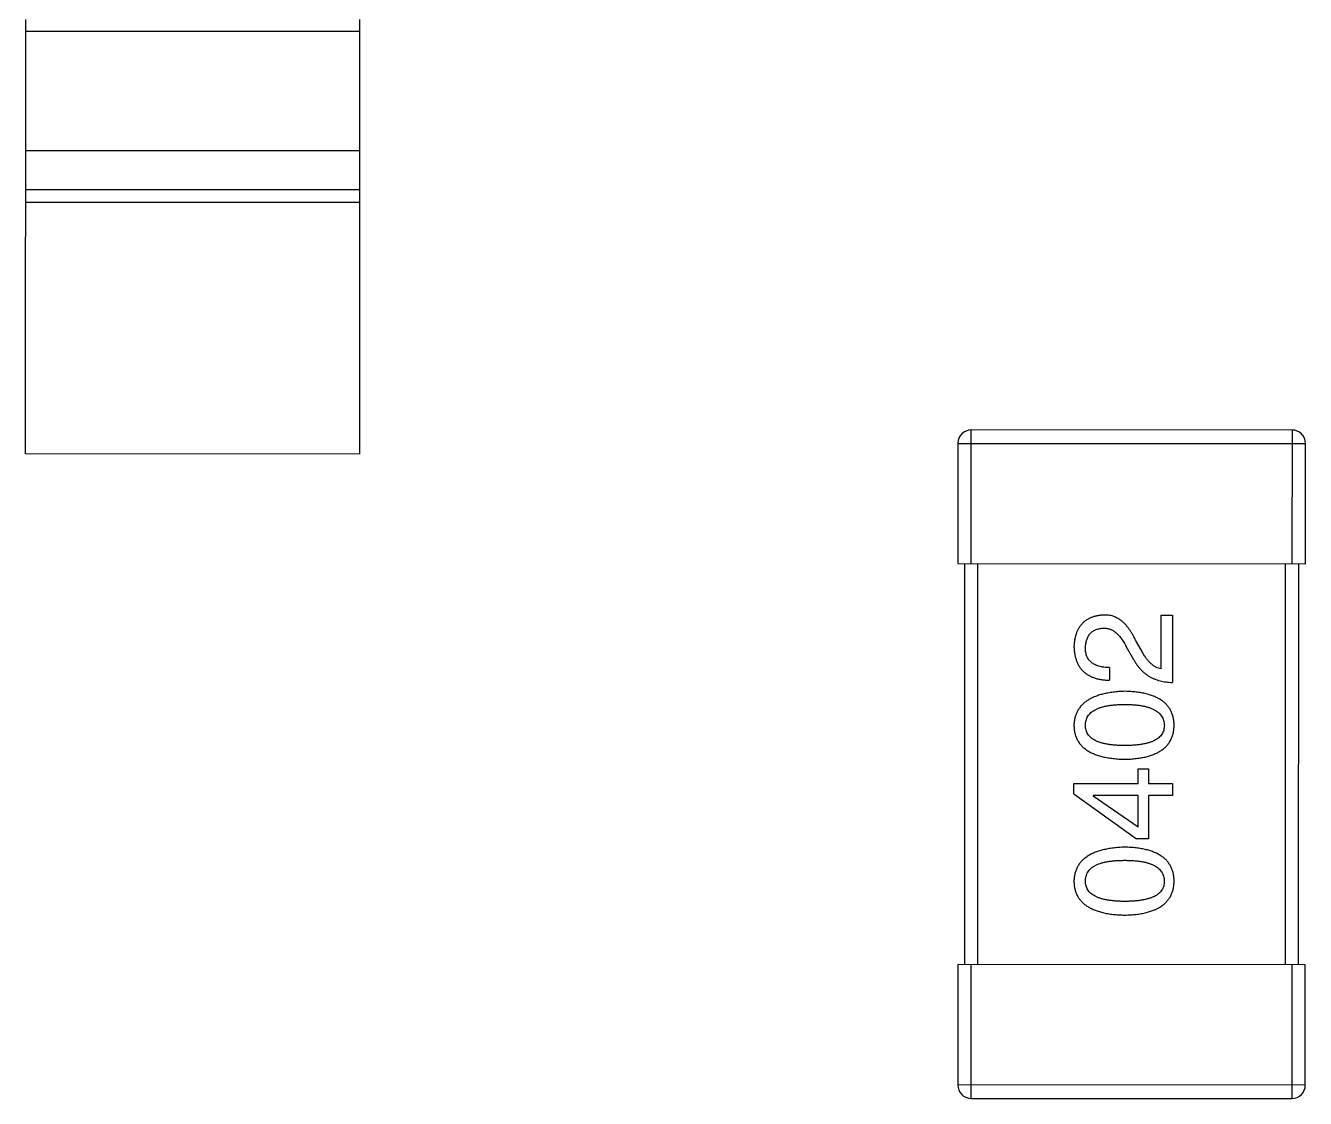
# Model space of a CAD drawing. Header units: millimetres. Extents: x 453.6 to 545.9, y 214.7 to 294.3.
# Drawn here: x 495.905 to 497.82, y 273.679 to 275.284 of the extents above; entities that cross this region are included whole.
import ezdxf

# ---------------------------------------------------------------- set-up
doc = ezdxf.new("R2010")
doc.units = ezdxf.units.MM
doc.header["$LTSCALE"] = 30.734
doc.layers.get('0').update_dxf_attribs({"linetype": 'CONTINUOUS'})

msp = doc.modelspace()

# ---------------------------------------------------------------- linework, layer by layer
at = {"linetype": 'Continuous'}
for p, q in [((495.9047, 274.6428), (495.9048, 275.2928)), ((496.4047, 274.6427), (496.4048, 275.2927)), ((496.4048, 275.2749), (495.9048, 275.275)), ((495.9048, 275.0967), (496.4048, 275.0966)), ((495.9048, 275.0387), (496.4048, 275.0386)), ((496.4047, 275.0188), (495.9047, 275.0189)), ((497.3195, 274.4787), (497.3196, 274.6787)), ((497.7996, 274.6786), (497.3196, 274.6787)), ((497.7996, 274.6786), (497.7995, 274.4786)), ((497.2996, 274.6587), (497.2995, 274.4787)), ((497.2996, 274.6587), (497.8196, 274.6586)), ((497.8195, 274.4786), (497.8196, 274.6586)), ((496.4047, 274.6427), (495.9047, 274.6428)), ((497.2995, 274.4787), (497.8195, 274.4786)), ((497.3095, 274.4787), (497.3094, 273.8787)), ((497.3294, 273.8787), (497.3295, 274.4787)), ((497.7895, 274.4786), (497.7894, 273.8786)), ((497.8094, 273.8786), (497.8095, 274.4786)), ((497.6036, 274.3214), (497.6036, 274.4018)), ((497.6036, 274.4018), (497.6208, 274.4018)), ((497.6208, 274.4018), (497.6208, 274.3009)), ((497.5511, 274.3551), (497.5626, 274.3354)), ((497.5757, 274.346), (497.5667, 274.3616)), ((497.5265, 274.3231), (497.5265, 274.3042)), ((497.5691, 274.1498), (497.5691, 274.1719)), ((497.5691, 274.1719), (497.5847, 274.1719)), ((497.5847, 274.1719), (497.5847, 274.1498)), ((497.4732, 274.1342), (497.4732, 274.1498)), ((497.4732, 274.1498), (497.5691, 274.1498)), ((497.4732, 274.1342), (497.5666, 274.067)), ((497.5847, 274.1498), (497.6207, 274.1498)), ((497.6207, 274.1498), (497.6207, 274.1317)), ((497.5019, 274.1317), (497.5019, 274.1309)), ((497.5691, 274.1317), (497.5019, 274.1317)), ((497.5691, 274.0842), (497.5019, 274.1309)), ((497.5691, 274.0842), (497.5691, 274.1317)), ((497.5847, 274.1317), (497.5847, 274.067)), ((497.6207, 274.1317), (497.5847, 274.1317)), ((497.5847, 274.067), (497.5666, 274.067)), ((497.2994, 273.8787), (497.2994, 273.6987)), ((497.8194, 273.8786), (497.2994, 273.8787)), ((497.3194, 273.6787), (497.3194, 273.8787)), ((497.7994, 273.8786), (497.7994, 273.6786)), ((497.8194, 273.6986), (497.8194, 273.8786)), ((497.8194, 273.6986), (497.2994, 273.6987)), ((497.3194, 273.6787), (497.7994, 273.6786))]:
    msp.add_line(p, q, dxfattribs=at)
for centre, start, end in [((497.3196, 274.6587), 89.9899, 179.9899), ((497.7996, 274.6586), 359.9899, 89.9899), ((497.3194, 273.6987), 179.9899, 269.9899), ((497.7994, 273.6986), 269.9899, 359.9899)]:
    msp.add_arc(centre, 0.02, start, end, dxfattribs=at)
for points, knots in [([(497.5175, 274.4018), (497.5158, 274.4016), (497.5125, 274.4014), (497.5077, 274.4006), (497.5032, 274.3995), (497.4991, 274.398), (497.4952, 274.3962), (497.4916, 274.3942), (497.4884, 274.3917), (497.4855, 274.3889), (497.4829, 274.3858), (497.4805, 274.3824), (497.4785, 274.3786), (497.4768, 274.3745), (497.4755, 274.3701), (497.4744, 274.3654), (497.4736, 274.3603), (497.4734, 274.3569), (497.4732, 274.3551)], [0, 0, 0, 0, 0.070688, 0.137741, 0.201612, 0.262778, 0.321223, 0.378455, 0.434411, 0.490146, 0.546362, 0.603392, 0.662208, 0.723401, 0.787372, 0.85442, 0.925153, 1, 1, 1, 1]), ([(497.5667, 274.3616), (497.5659, 274.3633), (497.5644, 274.3666), (497.5619, 274.3713), (497.5593, 274.3757), (497.5566, 274.3798), (497.5539, 274.3835), (497.551, 274.3869), (497.5481, 274.3899), (497.545, 274.3925), (497.5419, 274.3949), (497.5387, 274.3969), (497.5354, 274.3986), (497.532, 274.4), (497.5285, 274.4009), (497.5249, 274.4016), (497.5212, 274.4019), (497.5188, 274.4018), (497.5175, 274.4018)], [0, 0, 0, 0, 0.082731, 0.161257, 0.236138, 0.307554, 0.375712, 0.440848, 0.502916, 0.562567, 0.619798, 0.675716, 0.73039, 0.78386, 0.837315, 0.890547, 0.944917, 1, 1, 1, 1]), ([(497.4904, 274.3526), (497.4905, 274.3537), (497.4906, 274.3559), (497.491, 274.3591), (497.4916, 274.3621), (497.4923, 274.3649), (497.4933, 274.3674), (497.4945, 274.3698), (497.4958, 274.372), (497.4974, 274.374), (497.4991, 274.3757), (497.5011, 274.3772), (497.5032, 274.3786), (497.5055, 274.3797), (497.508, 274.3806), (497.5108, 274.3813), (497.5137, 274.3819), (497.5157, 274.382), (497.5167, 274.3821)], [0, 0, 0, 0, 0.076112, 0.148436, 0.216883, 0.281466, 0.34298, 0.402356, 0.459881, 0.51546, 0.571111, 0.62658, 0.683162, 0.741007, 0.801404, 0.863825, 0.930544, 1, 1, 1, 1]), ([(497.5167, 274.3821), (497.5175, 274.3822), (497.5191, 274.3822), (497.5215, 274.3821), (497.5239, 274.3817), (497.5262, 274.3811), (497.5285, 274.3802), (497.5308, 274.3791), (497.533, 274.3778), (497.5352, 274.3761), (497.5373, 274.3744), (497.5394, 274.3723), (497.5414, 274.37), (497.5435, 274.3675), (497.5454, 274.3647), (497.5474, 274.3617), (497.5493, 274.3585), (497.5505, 274.3562), (497.5511, 274.3551)], [0, 0, 0, 0, 0.052237, 0.103888, 0.155485, 0.207395, 0.259864, 0.31356, 0.369176, 0.4266, 0.486836, 0.550048, 0.61567, 0.685271, 0.75824, 0.834614, 0.915635, 1, 1, 1, 1]), ([(497.4732, 274.3551), (497.4733, 274.353), (497.4735, 274.3491), (497.4743, 274.3434), (497.4755, 274.3381), (497.4771, 274.3332), (497.479, 274.3286), (497.4814, 274.3245), (497.4841, 274.3207), (497.4873, 274.3173), (497.4909, 274.3143), (497.4948, 274.3117), (497.4991, 274.3095), (497.5039, 274.3076), (497.509, 274.3062), (497.5145, 274.3051), (497.5204, 274.3045), (497.5244, 274.3043), (497.5265, 274.3042)], [0, 0, 0, 0, 0.07282, 0.141057, 0.2062, 0.267672, 0.326735, 0.383519, 0.439188, 0.494454, 0.549628, 0.605958, 0.66397, 0.72402, 0.787502, 0.854127, 0.925065, 1, 1, 1, 1]), ([(497.5265, 274.3231), (497.525, 274.3231), (497.5222, 274.3232), (497.5181, 274.3237), (497.5143, 274.3243), (497.5108, 274.3252), (497.5075, 274.3263), (497.5046, 274.3275), (497.5019, 274.3291), (497.4995, 274.3308), (497.4973, 274.3328), (497.4955, 274.335), (497.4939, 274.3374), (497.4926, 274.34), (497.4917, 274.3429), (497.491, 274.3459), (497.4905, 274.3492), (497.4905, 274.3514), (497.4904, 274.3526)], [0, 0, 0, 0, 0.082594, 0.15978, 0.232961, 0.301462, 0.365595, 0.426678, 0.484662, 0.540809, 0.595146, 0.648401, 0.702272, 0.757102, 0.813447, 0.872233, 0.934055, 1, 1, 1, 1]), ([(497.6036, 274.3214), (497.6023, 274.3217), (497.5996, 274.3222), (497.5959, 274.3238), (497.5922, 274.326), (497.5887, 274.3288), (497.5852, 274.3322), (497.5819, 274.3363), (497.5787, 274.3409), (497.5767, 274.3443), (497.5757, 274.346)], [0, 0, 0, 0, 0.103034, 0.208166, 0.318255, 0.434664, 0.559728, 0.695394, 0.841708, 1, 1, 1, 1]), ([(497.5626, 274.3354), (497.5633, 274.334), (497.5648, 274.3313), (497.5674, 274.3275), (497.57, 274.3239), (497.5729, 274.3206), (497.5759, 274.3175), (497.5792, 274.3148), (497.5825, 274.3122), (497.5861, 274.3099), (497.5898, 274.3079), (497.5938, 274.3061), (497.5978, 274.3046), (497.6021, 274.3034), (497.6065, 274.3023), (497.6111, 274.3016), (497.6159, 274.3011), (497.6191, 274.301), (497.6208, 274.3009)], [0, 0, 0, 0, 0.065828, 0.130094, 0.192451, 0.254037, 0.313974, 0.373757, 0.433048, 0.492243, 0.551902, 0.611758, 0.672678, 0.734814, 0.798569, 0.863693, 0.930488, 1, 1, 1, 1]), ([(497.5495, 274.2877), (497.5464, 274.2875), (497.5406, 274.2873), (497.5321, 274.2864), (497.5242, 274.2852), (497.5168, 274.2837), (497.5101, 274.2818), (497.5038, 274.2795), (497.4982, 274.2769), (497.4931, 274.2739), (497.4886, 274.2705), (497.4846, 274.2668), (497.4813, 274.2627), (497.4785, 274.2582), (497.4763, 274.2534), (497.4746, 274.2482), (497.4736, 274.2426), (497.4733, 274.2388), (497.4732, 274.2369)], [0, 0, 0, 0, 0.088475, 0.171606, 0.249595, 0.322626, 0.391327, 0.455765, 0.516374, 0.573675, 0.628522, 0.681161, 0.732559, 0.783563, 0.83504, 0.887639, 0.942585, 1, 1, 1, 1]), ([(497.6232, 274.2368), (497.6231, 274.2388), (497.6229, 274.2427), (497.622, 274.2483), (497.6205, 274.2536), (497.6184, 274.2585), (497.6158, 274.263), (497.6125, 274.2671), (497.6087, 274.2709), (497.6044, 274.2743), (497.5994, 274.2773), (497.5939, 274.2799), (497.5879, 274.2821), (497.5813, 274.284), (497.5741, 274.2855), (497.5664, 274.2866), (497.5581, 274.2874), (497.5524, 274.2876), (497.5495, 274.2877)], [0, 0, 0, 0, 0.059134, 0.115603, 0.169236, 0.221572, 0.273254, 0.32474, 0.377319, 0.431815, 0.488555, 0.548609, 0.612242, 0.680182, 0.75251, 0.829782, 0.91231, 1, 1, 1, 1]), ([(497.4904, 274.2368), (497.4905, 274.2381), (497.4906, 274.2406), (497.4912, 274.2441), (497.4924, 274.2475), (497.494, 274.2505), (497.4962, 274.2533), (497.4987, 274.2559), (497.5018, 274.2582), (497.5052, 274.2603), (497.5092, 274.2621), (497.5136, 274.2637), (497.5184, 274.265), (497.5237, 274.2661), (497.5295, 274.267), (497.5358, 274.2676), (497.5425, 274.2679), (497.5471, 274.268), (497.5494, 274.268)], [0, 0, 0, 0, 0.050604, 0.098688, 0.145699, 0.191791, 0.238625, 0.286717, 0.337546, 0.391814, 0.449755, 0.512106, 0.579685, 0.652048, 0.730262, 0.814146, 0.904281, 1, 1, 1, 1]), ([(497.5494, 274.268), (497.5518, 274.268), (497.5564, 274.2679), (497.563, 274.2676), (497.5691, 274.267), (497.5748, 274.2661), (497.5801, 274.265), (497.5849, 274.2637), (497.5893, 274.2621), (497.5933, 274.2603), (497.5967, 274.2582), (497.5998, 274.2559), (497.6024, 274.2533), (497.6045, 274.2505), (497.6062, 274.2474), (497.6075, 274.2441), (497.6082, 274.2405), (497.6084, 274.2381), (497.6085, 274.2368)], [0, 0, 0, 0, 0.094834, 0.184067, 0.267029, 0.344713, 0.417334, 0.484367, 0.546941, 0.604717, 0.65953, 0.710539, 0.759381, 0.806382, 0.853027, 0.900623, 0.949121, 1, 1, 1, 1]), ([(497.4732, 274.2369), (497.4733, 274.2349), (497.4735, 274.231), (497.4744, 274.2253), (497.476, 274.2201), (497.4782, 274.2152), (497.4809, 274.2107), (497.4843, 274.2065), (497.4882, 274.2028), (497.4927, 274.1994), (497.4978, 274.1964), (497.5035, 274.1938), (497.5097, 274.1916), (497.5165, 274.1897), (497.5239, 274.1882), (497.5319, 274.1871), (497.5405, 274.1863), (497.5464, 274.1861), (497.5494, 274.186)], [0, 0, 0, 0, 0.057911, 0.113262, 0.165956, 0.217443, 0.268511, 0.319665, 0.372, 0.426129, 0.483365, 0.543779, 0.607756, 0.676562, 0.749704, 0.827713, 0.911177, 1, 1, 1, 1]), ([(497.5494, 274.2065), (497.5471, 274.2065), (497.5424, 274.2066), (497.5357, 274.2069), (497.5295, 274.2075), (497.5237, 274.2083), (497.5184, 274.2094), (497.5136, 274.2107), (497.5092, 274.2122), (497.5052, 274.214), (497.5017, 274.216), (497.4987, 274.2182), (497.4962, 274.2208), (497.494, 274.2235), (497.4924, 274.2265), (497.4912, 274.2297), (497.4906, 274.2332), (497.4905, 274.2356), (497.4904, 274.2368)], [0, 0, 0, 0, 0.096452, 0.187278, 0.271765, 0.350519, 0.423437, 0.491321, 0.554011, 0.612224, 0.666281, 0.717003, 0.764884, 0.811423, 0.856783, 0.902993, 0.950236, 1, 1, 1, 1]), ([(497.6085, 274.2368), (497.6084, 274.2356), (497.6083, 274.2332), (497.6076, 274.2297), (497.6065, 274.2265), (497.6048, 274.2235), (497.6027, 274.2207), (497.6002, 274.2182), (497.5971, 274.216), (497.5936, 274.214), (497.5897, 274.2122), (497.5853, 274.2106), (497.5804, 274.2094), (497.5751, 274.2083), (497.5694, 274.2075), (497.5631, 274.2069), (497.5564, 274.2066), (497.5518, 274.2065), (497.5494, 274.2065)], [0, 0, 0, 0, 0.049766, 0.097012, 0.143225, 0.188786, 0.235079, 0.282962, 0.333687, 0.387747, 0.445963, 0.508657, 0.576545, 0.649868, 0.72822, 0.812712, 0.903543, 1, 1, 1, 1]), ([(497.5494, 274.186), (497.5524, 274.1861), (497.5581, 274.1863), (497.5664, 274.1871), (497.5741, 274.1882), (497.5813, 274.1897), (497.5879, 274.1916), (497.5939, 274.1938), (497.5994, 274.1964), (497.6043, 274.1994), (497.6087, 274.2028), (497.6125, 274.2065), (497.6157, 274.2107), (497.6184, 274.2152), (497.6205, 274.2201), (497.622, 274.2253), (497.6229, 274.231), (497.6231, 274.2348), (497.6232, 274.2368)], [0, 0, 0, 0, 0.087693, 0.170223, 0.247496, 0.319826, 0.387768, 0.451403, 0.511459, 0.568358, 0.622671, 0.675251, 0.726739, 0.778422, 0.830759, 0.884394, 0.940865, 1, 1, 1, 1]), ([(497.5494, 274.0545), (497.5464, 274.0544), (497.5405, 274.0541), (497.5321, 274.0533), (497.5242, 274.0521), (497.5168, 274.0505), (497.51, 274.0486), (497.5038, 274.0464), (497.4982, 274.0437), (497.4931, 274.0407), (497.4886, 274.0373), (497.4846, 274.0336), (497.4812, 274.0295), (497.4784, 274.0251), (497.4763, 274.0202), (497.4746, 274.015), (497.4735, 274.0095), (497.4733, 274.0057), (497.4732, 274.0037)], [0, 0, 0, 0, 0.088475, 0.171606, 0.249595, 0.322626, 0.391327, 0.455765, 0.516374, 0.573675, 0.628522, 0.681161, 0.732559, 0.783563, 0.83504, 0.887639, 0.942585, 1, 1, 1, 1]), ([(497.6232, 274.0037), (497.6231, 274.0057), (497.6229, 274.0095), (497.622, 274.0152), (497.6204, 274.0204), (497.6184, 274.0253), (497.6157, 274.0298), (497.6125, 274.034), (497.6087, 274.0377), (497.6043, 274.0411), (497.5994, 274.0441), (497.5939, 274.0467), (497.5879, 274.049), (497.5813, 274.0508), (497.5741, 274.0523), (497.5664, 274.0534), (497.5581, 274.0542), (497.5524, 274.0544), (497.5494, 274.0545)], [0, 0, 0, 0, 0.059134, 0.115603, 0.169236, 0.221572, 0.273254, 0.32474, 0.377319, 0.431815, 0.488555, 0.548609, 0.612242, 0.680182, 0.75251, 0.829782, 0.91231, 1, 1, 1, 1]), ([(497.4904, 274.0037), (497.4904, 274.005), (497.4905, 274.0074), (497.4912, 274.011), (497.4924, 274.0143), (497.494, 274.0174), (497.4961, 274.0202), (497.4987, 274.0228), (497.5017, 274.0251), (497.5052, 274.0272), (497.5091, 274.029), (497.5135, 274.0306), (497.5184, 274.0319), (497.5237, 274.033), (497.5295, 274.0338), (497.5357, 274.0344), (497.5424, 274.0348), (497.547, 274.0348), (497.5494, 274.0348)], [0, 0, 0, 0, 0.050604, 0.098688, 0.145699, 0.191791, 0.238625, 0.286717, 0.337546, 0.391814, 0.449755, 0.512106, 0.579685, 0.652048, 0.730262, 0.814146, 0.904281, 1, 1, 1, 1]), ([(497.5494, 274.0348), (497.5518, 274.0348), (497.5563, 274.0348), (497.5629, 274.0344), (497.5691, 274.0338), (497.5748, 274.033), (497.5801, 274.0319), (497.5849, 274.0305), (497.5893, 274.029), (497.5932, 274.0271), (497.5967, 274.0251), (497.5997, 274.0227), (497.6024, 274.0202), (497.6045, 274.0174), (497.6062, 274.0143), (497.6074, 274.011), (497.6082, 274.0074), (497.6083, 274.0049), (497.6084, 274.0037)], [0, 0, 0, 0, 0.094834, 0.184067, 0.267029, 0.344713, 0.417334, 0.484367, 0.546941, 0.604717, 0.65953, 0.710539, 0.759381, 0.806382, 0.853027, 0.900623, 0.949121, 1, 1, 1, 1]), ([(497.4732, 274.0037), (497.4733, 274.0017), (497.4734, 273.9978), (497.4744, 273.9922), (497.476, 273.9869), (497.4781, 273.982), (497.4809, 273.9775), (497.4842, 273.9734), (497.4881, 273.9696), (497.4927, 273.9663), (497.4977, 273.9633), (497.5034, 273.9607), (497.5097, 273.9584), (497.5165, 273.9566), (497.5239, 273.955), (497.5319, 273.9539), (497.5404, 273.9532), (497.5463, 273.953), (497.5494, 273.9529)], [0, 0, 0, 0, 0.057911, 0.113262, 0.165956, 0.217443, 0.268511, 0.319665, 0.372, 0.426129, 0.483365, 0.543779, 0.607756, 0.676562, 0.749704, 0.827713, 0.911177, 1, 1, 1, 1]), ([(497.5494, 273.9734), (497.547, 273.9734), (497.5424, 273.9734), (497.5357, 273.9738), (497.5295, 273.9744), (497.5237, 273.9752), (497.5184, 273.9763), (497.5135, 273.9775), (497.5091, 273.9791), (497.5052, 273.9809), (497.5017, 273.9829), (497.4987, 273.9851), (497.4961, 273.9876), (497.494, 273.9904), (497.4924, 273.9934), (497.4912, 273.9966), (497.4905, 274.0001), (497.4904, 274.0025), (497.4904, 274.0037)], [0, 0, 0, 0, 0.096452, 0.187278, 0.271765, 0.350519, 0.423437, 0.491321, 0.554011, 0.612224, 0.666281, 0.717003, 0.764884, 0.811423, 0.856783, 0.902993, 0.950236, 1, 1, 1, 1]), ([(497.5494, 273.9529), (497.5523, 273.953), (497.5581, 273.9532), (497.5663, 273.9539), (497.5741, 273.955), (497.5812, 273.9565), (497.5878, 273.9584), (497.5939, 273.9607), (497.5994, 273.9632), (497.6043, 273.9663), (497.6087, 273.9696), (497.6125, 273.9734), (497.6157, 273.9775), (497.6184, 273.982), (497.6204, 273.9869), (497.622, 273.9922), (497.6229, 273.9978), (497.6231, 274.0017), (497.6232, 274.0037)], [0, 0, 0, 0, 0.087693, 0.170223, 0.247496, 0.319826, 0.387768, 0.451403, 0.511459, 0.568358, 0.622671, 0.675251, 0.726739, 0.778422, 0.830759, 0.884394, 0.940865, 1, 1, 1, 1]), ([(497.6084, 274.0037), (497.6084, 274.0024), (497.6083, 274.0001), (497.6076, 273.9966), (497.6065, 273.9933), (497.6048, 273.9904), (497.6027, 273.9876), (497.6001, 273.9851), (497.5971, 273.9828), (497.5936, 273.9808), (497.5897, 273.979), (497.5853, 273.9775), (497.5804, 273.9763), (497.5751, 273.9751), (497.5693, 273.9744), (497.5631, 273.9738), (497.5564, 273.9734), (497.5518, 273.9734), (497.5494, 273.9734)], [0, 0, 0, 0, 0.049766, 0.097012, 0.143225, 0.188786, 0.235079, 0.282962, 0.333687, 0.387747, 0.445963, 0.508657, 0.576545, 0.649868, 0.72822, 0.812712, 0.903543, 1, 1, 1, 1])]:
    msp.add_open_spline(points, degree=3, knots=knots, dxfattribs=at)

doc.saveas('drawing.dxf')
